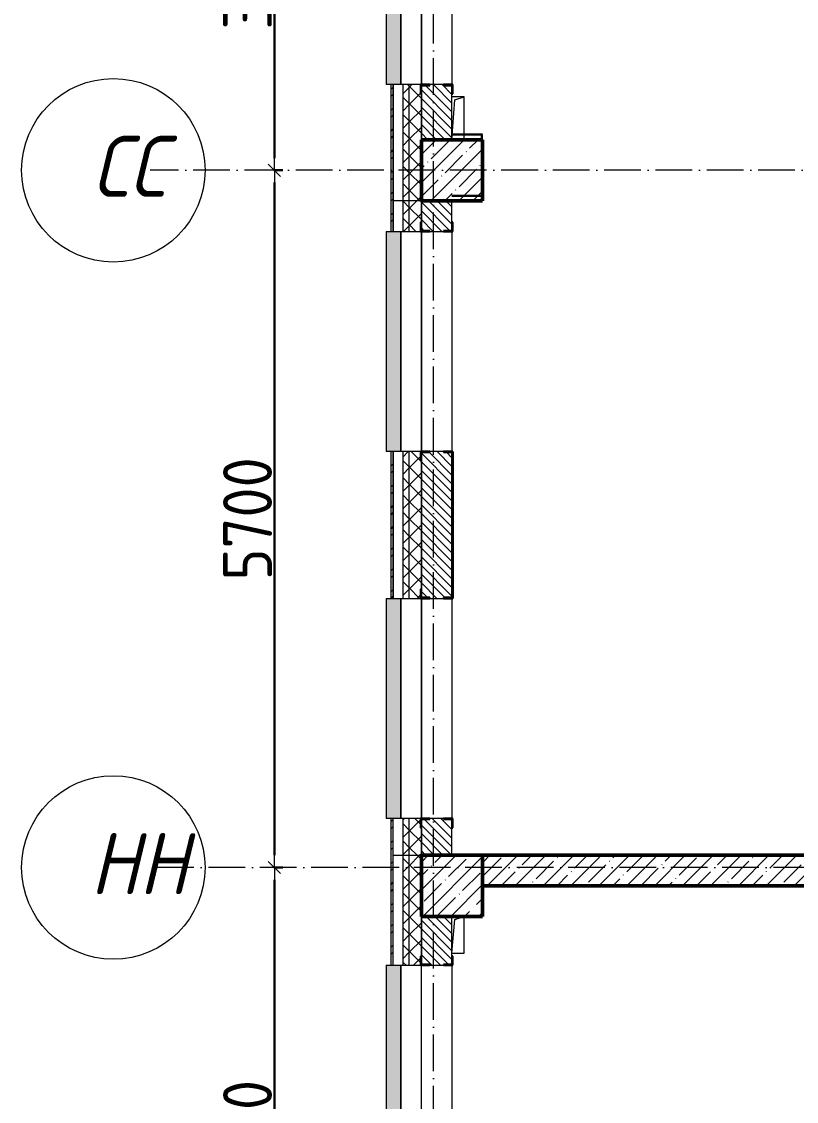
# Model space of a CAD drawing. Header units: millimetres. Extents: x -213536 to 1564669, y -45299 to 942238.
# Drawn here: x 538564 to 544899, y 637213 to 646041 of the extents above; entities that cross this region are included whole.
import ezdxf

# ---------------------------------------------------------------- set-up
doc = ezdxf.new("R2010")
doc.units = ezdxf.units.MM
doc.linetypes.add('50_200_ШТРИХ_1Т_ш5_п1_п1_', pattern=[700, 500, -100, 0, -100])
for name, color, linetype, lineweight in [('3.1) ЖБ окна 1.2 м', 102, 'Continuous', 30), ('5) Швы', 2, 'Continuous', 30), ('A-____-____-DIMS', 7, 'Continuous', 9), ('A-GENM-____-MCUT', 7, 'Continuous', 25), ('A-GENM-____-OTLN', 7, 'Continuous', 9), ('A-GENM-____-OTLN-1', 7, 'Continuous', 25), ('A-GLAZ-____-OTLN', 7, 'Continuous', 9), ('A-WALL-____-MCUT', 7, 'Continuous', 13), ('A-WALL-____-MCUT-1', 7, 'Continuous', 9), ('A-WALL-____-MCUT-2', 7, 'Continuous', 50), ('A-WALL-____-OTLN', 7, 'Continuous', 9), ('A-WALL-____-PATT-1', 7, 'Continuous', 9), ('A-WALL-FNSH-MCUT-1', 7, 'Continuous', 9), ('S-COLS-____-MCUT', 7, 'Continuous', 50), ('S-COLS-____-OTLN', 7, 'Continuous', 9), ('S-GRID-____-IDEN', 7, 'Continuous', 9), ('S-GRID-____-OTLN-1', 7, '50_200_ШТРИХ_1Т_ш5_п1_п1_', 9)]:
    doc.layers.add(name, color=color, linetype=linetype, lineweight=lineweight)
doc.layers.add('A-GLAZ-____-OTLN-1', color=7, linetype='Continuous', lineweight=9, true_color=0xc0c0c0)
doc.styles.add('ISOCPEUR_I_9', font='isocpeui.ttf', dxfattribs={"width": 0.9, "height": 250})
doc.styles.add('СПДС', font='isocpeur.ttf', dxfattribs={"width": 0.9})
doc.dimstyles.new('Размера А3', dxfattribs={"dimtxt": 200, "dimasz": 100, "dimexe": 70, "dimexo": 100, "dimgap": 20, "dimtad": 1, "dimdec": 0, "dimrnd": 10, "dimzin": 0, "dimdsep": 46, "dimtxsty": 'СПДС', "dimblk": 'ARROWHEAD_6', "dimcen": 1, "dimclrd": 256, "dimclre": 256, "dimclrt": 256, "dimazin": 0, "dimtfac": 1, "dimtdec": 0, "dimtmove": 2, "dimatfit": 3, "dimfxl": 1, "dimtolj": 1, "dimtzin": 0, "dimarcsym": 0})
pattern_1 = [(135, (544282.637, 571544.04), (-35.35534, -35.35534), [])]
pattern_2 = [(45, (544282.64, 571544.04), (-70.71068, 70.71068), []), (135, (544282.64, 571544.04), (-70.71068, -70.71068), [])]
pattern_3 = [(45, (544282.64, 571544.04), (-85.53659, 85.53659), []), (45, (544339.66, 571544.04), (-85.53659, 85.53659), [])]

# ---------------------------------------------------------------- blocks, each defined once
blk = doc.blocks.new('BSC_Колонна _Прямоугольная - 500х500-V22-АР1_План отверстий 2 этажа в осях 1-64_Ю-ЯЯ')
at = {"layer": 'S-COLS-____-OTLN'}
h = blk.add_hatch(dxfattribs=at)
h.set_pattern_fill('FP_31', color=256, style=0, pattern_type=2)
h.set_pattern_definition([(45, (2200, -67431.04), (-114.04925, 114.04925), []), (45, (2314.05, -67431.04), (-114.04925, 114.04925), [201.613, -40.323, 3.353, -36.97])])
h.paths.add_polyline_path([(-250, -250), (250, -250), (250, 250), (-250, 250)], flags=0)
at = {"layer": 'S-COLS-____-MCUT'}
for p, q in [((250, 250), (-250, 250)), ((-250, 250), (-250, -250)), ((250, -250), (250, 250)), ((-250, -250), (250, -250))]:
    blk.add_line(p, q, dxfattribs=at)
blk = doc.blocks.new('BSC_Колонна _Прямоугольная - 500х500-V31-АР1_План отверстий 2 этажа в осях 1-64_Ю-ЯЯ')
at = {"layer": 'S-COLS-____-OTLN'}
h = blk.add_hatch(dxfattribs=at)
h.set_pattern_fill('FP_40', color=256, style=0, pattern_type=2)
h.set_pattern_definition([(45, (2200, -73281.04), (-114.04925, 114.04925), []), (45, (2314.05, -73281.04), (-114.04925, 114.04925), [201.613, -40.323, 3.353, -36.97])])
h.paths.add_polyline_path([(-250, -250), (250, -250), (250, 250), (-250, 250), (-250, 87.7)], flags=0)
at = {"layer": 'S-COLS-____-MCUT'}
for p, q in [((250, 250), (-250, 250)), ((-250, 250), (-250, -250)), ((250, -250), (250, 250)), ((-250, -250), (250, -250))]:
    blk.add_line(p, q, dxfattribs=at)
blk = doc.blocks.new('Фахверк_СКБ_Уголок - 250_2700-27497298-АР1_План отверстий 2 этажа в осях 1-64_Ю-ЯЯ')
at = {"layer": 'A-GENM-____-MCUT'}
for p, q in [((200, 181), (125, 181)), ((125, 181), (125, 106)), ((200, 175), (200, 181)), ((125, 106), (131, 106)), ((131, 106), (131, 175)), ((131, 175), (200, 175)), ((131, -6), (125, -6)), ((125, -6), (125, -81)), ((125, -81), (200, -81)), ((131, -75), (131, -6)), ((200, -75), (131, -75)), ((200, -81), (200, -75))]:
    blk.add_line(p, q, dxfattribs=at)
blk = doc.blocks.new('AR_Отверстие прямоугольное _в плите_ - AR_Отверстие прямоугольное _в плите_-30511527-АР1_План отверстий 2 этажа в осях 1-64_Ю-ЯЯ')
at = {"layer": 'A-GENM-____-OTLN'}
for p, q in [((50, 175), (-50, 175)), ((-50, -175), (-25, 150)), ((-25, 150), (50, 175)), ((50, -175), (50, 175))]:
    blk.add_line(p, q, dxfattribs=at)
blk = doc.blocks.new('AR_Отверстие прямоугольное _в плите_ - AR_Отверстие прямоугольное _в плите_-30510814-АР1_План отверстий 2 этажа в осях 1-64_Ю-ЯЯ')
at = {"layer": 'A-GENM-____-OTLN'}
for p, q in [((-50, -150), (-25, 125)), ((-25, 125), (50, 150)), ((50, -150), (50, 150)), ((-50, -150), (50, -150))]:
    blk.add_line(p, q, dxfattribs=at)
blk = doc.blocks.new('Отлив_СКБ - Отлив витража_120_НВФ-31885689-АР1_План отверстий 2 этажа в осях 1-64_Ю-ЯЯ')
at = {"layer": 'A-GLAZ-____-OTLN-1'}
for points in [[(1800, 2), (1800, 120), (0, 120), (0, 2), (737.3, 2)], [(1800, 0), (1800, 2), (0, 2), (0, 0), (737.3, 0)]]:
    blk.add_hatch(color=256, dxfattribs=at).paths.add_polyline_path(points, flags=0)
at = {"layer": 'A-GLAZ-____-OTLN'}
for p, q in [((0, 83), (0, 120)), ((1800, 120), (0, 120)), ((1800, 120), (1800, 83)), ((0, 2), (1800, 2)), ((1800, 0), (0, 0))]:
    blk.add_line(p, q, dxfattribs=at)
blk = doc.blocks.new('Ось сетки - Круг_Ø6_00__ISO-2_5_0_9K_-25732049-АР1_План отверстий 2 этажа в осях 1-64_Ю-ЯЯ')
at = {"layer": 'S-GRID-____-IDEN'}
blk.add_circle((0, 0), 3, dxfattribs=at)
blk = doc.blocks.new('ARROWHEAD_6')
at = {"color": 0, "linetype": 'Continuous'}
for p, q in [((0, 0), (-1, 0)), ((-0.5, -0.5), (0.5, 0.5))]:
    blk.add_line(p, q, dxfattribs=at)
blk = doc.blocks.new('*D5583')
at = {"layer": 'A-____-____-DIMS', "lineweight": -2, "transparency": 16777216}
for p, q in [((-19249.1, 526597), (-19173.1, 526597)), ((-19243.1, 522197), (-19243.1, 526497)), ((-19249.1, 522097), (-19173.1, 522097))]:
    blk.add_line(p, q, dxfattribs=at)
at = {"layer": 'Defpoints', "color": 0, "lineweight": 30, "transparency": 16777216}
for p in [(-19349.1, 526597), (-19243.1, 526597), (-19349.1, 522097)]:
    blk.add_point(p, dxfattribs=at)
at = {"layer": 'A-____-____-DIMS', "lineweight": -2, "transparency": 16777216, "xscale": 100, "yscale": 100, "zscale": 100}
for p, rotation in [((-19243.1, 526597), 90), ((-19243.1, 522097), 270)]:
    blk.add_blockref('ARROWHEAD_6', p, dxfattribs=dict(at, rotation=rotation))
at = {"layer": 'A-____-____-DIMS', "transparency": 16777216, "insert": (-19463.1, 524347), "char_height": 400, "width": 2.564, "attachment_point": 5, "rotation": 90, "style": 'СПДС'}
blk.add_mtext('\\A1;4500', dxfattribs=at)
blk = doc.blocks.new('*D5584')
at = {"layer": 'A-____-____-DIMS', "lineweight": -2, "transparency": 16777216}
for p, q in [((-19249.1, 532297), (-19173.1, 532297)), ((-19243.1, 526697), (-19243.1, 532197)), ((-19249.1, 526597), (-19173.1, 526597))]:
    blk.add_line(p, q, dxfattribs=at)
at = {"layer": 'Defpoints', "color": 0, "lineweight": 30, "transparency": 16777216}
for p in [(-19349.1, 532297), (-19243.1, 532297), (-19349.1, 526597)]:
    blk.add_point(p, dxfattribs=at)
at = {"layer": 'A-____-____-DIMS', "lineweight": -2, "transparency": 16777216, "xscale": 100, "yscale": 100, "zscale": 100}
for p, rotation in [((-19243.1, 532297), 90), ((-19243.1, 526597), 270)]:
    blk.add_blockref('ARROWHEAD_6', p, dxfattribs=dict(at, rotation=rotation))
at = {"layer": 'A-____-____-DIMS', "transparency": 16777216, "insert": (-19463.1, 529447), "char_height": 400, "width": 2.488, "attachment_point": 5, "rotation": 90, "style": 'СПДС'}
blk.add_mtext('\\A1;5700', dxfattribs=at)
blk = doc.blocks.new('*D5585')
at = {"layer": 'A-____-____-DIMS', "lineweight": -2, "transparency": 16777216}
for p, q in [((-19249.1, 535597), (-19173.1, 535597)), ((-19243.1, 532397), (-19243.1, 535497)), ((-19249.1, 532297), (-19173.1, 532297))]:
    blk.add_line(p, q, dxfattribs=at)
at = {"layer": 'Defpoints', "color": 0, "lineweight": 30, "transparency": 16777216}
for p in [(-19349.1, 535597), (-19243.1, 535597), (-19349.1, 532297)]:
    blk.add_point(p, dxfattribs=at)
at = {"layer": 'A-____-____-DIMS', "lineweight": -2, "transparency": 16777216, "xscale": 100, "yscale": 100, "zscale": 100}
for p, rotation in [((-19243.1, 535597), 90), ((-19243.1, 532297), 270)]:
    blk.add_blockref('ARROWHEAD_6', p, dxfattribs=dict(at, rotation=rotation))
at = {"layer": 'A-____-____-DIMS', "transparency": 16777216, "insert": (-19463.1, 533947), "char_height": 400, "width": 2.488, "attachment_point": 5, "rotation": 90, "style": 'СПДС'}
blk.add_mtext('\\A1;3300', dxfattribs=at)
blk = doc.blocks.new('2этаж')
at = {"layer": 'S-GRID-____-OTLN-1', "color": 251, "ltscale": 0.6, "true_color": 0x636466}
for p, q in [((-17941.7, 511907.5), (-17941.7, 549908.8)), ((8958.3, 532297), (-20260.4, 532297)), ((88482.7, 526597), (-20260.4, 526597))]:
    blk.add_line(p, q, dxfattribs=at)
at = {"layer": 'S-GRID-____-IDEN', "xscale": 250, "yscale": 250, "zscale": 99.99999999999993}
for p, rotation in [((-20560.4, 532297), 89.99999999999982), ((-20560.4, 526597), 89.9999999999998)]:
    blk.add_blockref('Ось сетки - Круг_Ø6_00__ISO-2_5_0_9K_-25732049-АР1_План отверстий 2 этажа в осях 1-64_Ю-ЯЯ', p, dxfattribs=dict(at, rotation=rotation))
at = {"layer": 'S-GRID-____-IDEN', "char_height": 500, "attachment_point": 1, "style": 'ISOCPEUR_I_9'}
for s, insert, width in [('СС', (-20732.1, 532578.9), 404.05), ('НН', (-20750.1, 526878.9), 447.342)]:
    blk.add_mtext(s, dxfattribs=dict(at, insert=insert, width=width))
at = {"layer": 'A-____-____-DIMS'}
for base, p1, p2, picture, middle in [((-19243.1, 535597), (-19349.1, 532297), (-19349.1, 535597), '*D5585', (-19463.1, 533947)), ((-19243.1, 532297), (-19349.1, 526597), (-19349.1, 532297), '*D5584', (-19463.1, 529447)), ((-19243.1, 526597), (-19349.1, 522097), (-19349.1, 526597), '*D5583', (-19463.1, 524347))]:
    dim = blk.add_linear_dim(base=base, p1=p1, p2=p2, angle=90, dimstyle='Размера А3', override={"dimtxt": 400}, dxfattribs=at)
    dim.commit()
    dim.dimension.update_dxf_attribs({"geometry": picture, "text_midpoint": middle})

msp = doc.modelspace()

# ---------------------------------------------------------------- hatches: boundary and pattern name
at = {"layer": 'A-WALL-____-PATT-1'}
h = msp.add_hatch(dxfattribs=at)
h.set_pattern_fill('FP_3', color=256, style=0, pattern_type=2)
h.set_pattern_definition(pattern_3)
h.paths.add_polyline_path([(541582.6, 644405.1), (541602.6, 644405.1), (541602.6, 645525.1), (541582.6, 645525.1), (541582.6, 644912.8)], flags=0)
h.paths.add_polyline_path([(541602.6, 647325.1), (541602.6, 648525.1), (541582.6, 648525.1), (541582.6, 647325.1)], flags=0)
h.paths.add_polyline_path([(541602.6, 653325.1), (541602.6, 654525.1), (541582.6, 654525.1), (541582.6, 653325.1)], flags=0)
h.paths.add_polyline_path([(541602.6, 656325.1), (541602.6, 657475.1), (541582.6, 657475.1), (541582.6, 656325.1)], flags=0)
h = msp.add_hatch(dxfattribs=at)
h.set_pattern_fill('FP_1', color=256, style=0, pattern_type=2)
h.set_pattern_definition(pattern_2)
h.paths.add_polyline_path([(541732.6, 644575.1), (541732.6, 645525.1), (541682.6, 645525.1), (541682.6, 644575.1)], flags=0)
h.paths.add_polyline_path([(541732.6, 647325.1), (541732.6, 648525.1), (541682.6, 648525.1), (541682.6, 647325.1)], flags=0)
h.paths.add_polyline_path([(541732.6, 653325.1), (541732.6, 654525.1), (541682.6, 654525.1), (541682.6, 653325.1)], flags=0)
h.paths.add_polyline_path([(541732.6, 656325.1), (541732.6, 657455.1), (541682.6, 657455.1), (541682.6, 656325.1)], flags=0)
h = msp.add_hatch(dxfattribs=at)
h.set_pattern_fill('FP_1', color=256, style=0, pattern_type=2)
h.set_pattern_definition(pattern_2)
h.paths.add_polyline_path([(541832.6, 644575.1), (541832.6, 645450.1), (541826.6, 645450.1), (541826.6, 645525.1), (541732.6, 645525.1), (541732.6, 644575.1)], flags=0)
h.paths.add_polyline_path([(541826.6, 647325.1), (541826.6, 647400.1), (541832.6, 647400.1), (541832.6, 648450.1), (541826.6, 648450.1), (541826.6, 648525.1), (541732.6, 648525.1), (541732.6, 647325.1)], flags=0)
h.paths.add_polyline_path([(541732.6, 653325.1), (541832.6, 653325.1), (541832.6, 654450.1), (541826.6, 654450.1), (541826.6, 654525.1), (541732.6, 654525.1), (541732.6, 653792)], flags=0)
h.paths.add_polyline_path([(541826.6, 656325.1), (541826.6, 656400.1), (541832.6, 656400.1), (541832.6, 657455.1), (541732.6, 657455.1), (541732.6, 656325.1)], flags=0)
h = msp.add_hatch(dxfattribs=at)
h.set_pattern_fill('FP_6', color=256, style=0, pattern_type=2)
h.set_pattern_definition(pattern_1)
h.paths.add_polyline_path([(542082.6, 645075.1), (542082.6, 645519.1), (542013.6, 645519.1), (542013.6, 645525.1), (541901.6, 645525.1), (541901.6, 645519.1), (541832.6, 645519.1), (541832.6, 645075.1)], flags=0)
h.paths.add_polyline_path([(541901.6, 647325.1), (542013.6, 647325.1), (542013.6, 647331.1), (542082.6, 647331.1), (542082.6, 647875.1), (541832.6, 647875.1), (541832.6, 647331.1), (541901.6, 647331.1)], flags=0)
h = msp.add_hatch(dxfattribs=at)
h.set_pattern_fill('FP_1', color=256, style=0, pattern_type=2)
h.set_pattern_definition(pattern_2)
h.paths.add_polyline_path([(541732.6, 639225.1), (541732.6, 639525.1), (541682.6, 639525.1), (541682.6, 639225.1)], flags=0)
h.paths.add_polyline_path([(541732.6, 641325.1), (541732.6, 642525.1), (541682.6, 642525.1), (541682.6, 641325.1)], flags=0)
h.paths.add_polyline_path([(541732.6, 644325.1), (541732.6, 644575.1), (541682.6, 644575.1), (541682.6, 644325.1)], flags=0)
h = msp.add_hatch(dxfattribs=at)
h.set_pattern_fill('FP_1', color=256, style=0, pattern_type=2)
h.set_pattern_definition(pattern_2)
h.paths.add_polyline_path([(541732.6, 639225.1), (541832.6, 639225.1), (541832.6, 639450.1), (541826.6, 639450.1), (541826.6, 639525.1), (541732.6, 639525.1), (541732.6, 639262.3)], flags=0)
h.paths.add_polyline_path([(541826.6, 641325.1), (541826.6, 641400.1), (541832.6, 641400.1), (541832.6, 642450.1), (541826.6, 642450.1), (541826.6, 642525.1), (541732.6, 642525.1), (541732.6, 641325.1)], flags=0)
h.paths.add_polyline_path([(541826.6, 644325.1), (541826.6, 644400.1), (541832.6, 644400.1), (541832.6, 644575.1), (541732.6, 644575.1), (541732.6, 644325.1)], flags=0)
h = msp.add_hatch(dxfattribs=at)
h.set_pattern_fill('FP_6', color=256, style=0, pattern_type=2)
h.set_pattern_definition(pattern_1)
h.paths.add_polyline_path([(542082.6, 639225.1), (542082.6, 639519.1), (542013.6, 639519.1), (542013.6, 639525.1), (541901.6, 639525.1), (541901.6, 639519.1), (541832.6, 639519.1), (541832.6, 639225.1)], flags=0)
h.paths.add_polyline_path([(542013.6, 641325.1), (542013.6, 641331.1), (542082.6, 641331.1), (542082.6, 642519.1), (542013.6, 642519.1), (542013.6, 642525.1), (541901.6, 642525.1), (541901.6, 642519.1), (541832.6, 642519.1), (541832.6, 641331.1), (541901.6, 641331.1), (541901.6, 641325.1)], flags=0)
h.paths.add_polyline_path([(541901.6, 644325.1), (542013.6, 644325.1), (542013.6, 644331.1), (542082.6, 644331.1), (542082.6, 644575.1), (541832.6, 644575.1), (541832.6, 644331.1), (541901.6, 644331.1)], flags=0)
h = msp.add_hatch(dxfattribs=at)
h.set_pattern_fill('FP_3', color=256, style=0, pattern_type=2)
h.set_pattern_definition(pattern_3)
h.paths.add_polyline_path([(541582.6, 639395.1), (541602.6, 639395.1), (541602.6, 639525.1), (541582.6, 639525.1)], flags=0)
h.paths.add_polyline_path([(541602.6, 641325.1), (541602.6, 642525.1), (541582.6, 642525.1), (541582.6, 641325.1)], flags=0)
h.paths.add_polyline_path([(541602.6, 644325.1), (541602.6, 644405.1), (541582.6, 644405.1), (541582.6, 644325.1)], flags=0)
h = msp.add_hatch(dxfattribs=at)
h.set_pattern_fill('FP_3', color=256, style=0, pattern_type=2)
h.set_pattern_definition(pattern_3)
h.paths.add_polyline_path([(541582.6, 626475.1), (541602.6, 626475.1), (541602.6, 627725.1), (541582.6, 627725.1), (541582.6, 627154.2)], flags=0)
h.paths.add_polyline_path([(541602.6, 629525.1), (541602.6, 630725.1), (541582.6, 630725.1), (541582.6, 629525.1)], flags=0)
h.paths.add_polyline_path([(541602.6, 632525.1), (541602.6, 633575.1), (541582.6, 633575.1), (541582.6, 632525.1)], flags=0)
h.paths.add_polyline_path([(541602.6, 635375.1), (541602.6, 636525.1), (541582.6, 636525.1), (541582.6, 635375.1)], flags=0)
h.paths.add_polyline_path([(541602.6, 638325.1), (541602.6, 639395.1), (541582.6, 639395.1), (541582.6, 638325.1)], flags=0)
h = msp.add_hatch(dxfattribs=at)
h.set_pattern_fill('FP_1', color=256, style=0, pattern_type=2)
h.set_pattern_definition(pattern_2)
h.paths.add_polyline_path([(541682.6, 626575.1), (541732.6, 626575.1), (541732.6, 627725.1), (541682.6, 627725.1), (541682.6, 627154.2)], flags=0)
h.paths.add_polyline_path([(541682.6, 629525.1), (541732.6, 629525.1), (541732.6, 630725.1), (541682.6, 630725.1), (541682.6, 630383)], flags=0)
h.paths.add_polyline_path([(541682.6, 632525.1), (541732.6, 632525.1), (541732.6, 633575.1), (541682.6, 633575.1)], flags=0)
h.paths.add_polyline_path([(541732.6, 635375.1), (541732.6, 636525.1), (541682.6, 636525.1), (541682.6, 635375.1)], flags=0)
h.paths.add_polyline_path([(541682.6, 638325.1), (541732.6, 638325.1), (541732.6, 639225.1), (541682.6, 639225.1), (541682.6, 638455.1)], flags=0)
h = msp.add_hatch(dxfattribs=at)
h.set_pattern_fill('FP_1', color=256, style=0, pattern_type=2)
h.set_pattern_definition(pattern_2)
h.paths.add_polyline_path([(541732.6, 626625.1), (541832.6, 626625.1), (541832.6, 627650.1), (541826.6, 627650.1), (541826.6, 627725.1), (541732.6, 627725.1), (541732.6, 627154.2)], flags=0)
h.paths.add_polyline_path([(541832.6, 630225.1), (541832.6, 630725.1), (541732.6, 630725.1), (541732.6, 630225.1)], flags=0)
h.paths.add_polyline_path([(541826.6, 629525.1), (541826.6, 629600.1), (541832.6, 629600.1), (541832.6, 630225.1), (541732.6, 630225.1), (541732.6, 629525.1)], flags=0)
h.paths.add_polyline_path([(541826.6, 632525.1), (541826.6, 632600.1), (541832.6, 632600.1), (541832.6, 633575.1), (541732.6, 633575.1), (541732.6, 632525.1)], flags=0)
h.paths.add_polyline_path([(541826.6, 635375.1), (541826.6, 635450.1), (541832.6, 635450.1), (541832.6, 636450.1), (541826.6, 636450.1), (541826.6, 636525.1), (541732.6, 636525.1), (541732.6, 635375.1)], flags=0)
h.paths.add_polyline_path([(541732.6, 638325.1), (541826.6, 638325.1), (541826.6, 638400.1), (541832.6, 638400.1), (541832.6, 639225.1), (541732.6, 639225.1), (541732.6, 638455.1)], flags=0)
h = msp.add_hatch(dxfattribs=at)
h.set_pattern_fill('FP_13', color=256, style=0, pattern_type=2)
h.set_pattern_definition([(45, (544282.64, 571544.04), (-114.04925, 114.04925), []), (45, (544396.69, 571544.04), (-114.04925, 114.04925), [201.612, -40.322, 3.353, -36.97])])
h.paths.add_polyline_path([(549332.6, 638975.1), (549332.6, 639225.1), (548172.6, 639225.1), (548172.6, 638975.1)], flags=0)
h.paths.add_polyline_path([(547972.6, 638975.1), (547972.6, 639225.1), (542332.6, 639225.1), (542332.6, 638975.1), (547802.5, 638975.1)], flags=0)
h = msp.add_hatch(dxfattribs=at)
h.set_pattern_fill('FP_6', color=256, style=0, pattern_type=2)
h.set_pattern_definition(pattern_1)
h.paths.add_polyline_path([(541901.6, 635375.1), (542013.6, 635375.1), (542013.6, 635381.1), (542082.6, 635381.1), (542082.6, 636519.1), (542013.6, 636519.1), (542013.6, 636525.1), (541901.6, 636525.1), (541901.6, 636519.1), (541832.6, 636519.1), (541832.6, 635381.1), (541901.6, 635381.1)], flags=0)
h.paths.add_polyline_path([(542013.6, 638325.1), (542013.6, 638331.1), (542082.6, 638331.1), (542082.6, 638725.1), (541832.6, 638725.1), (541832.6, 638331.1), (541901.6, 638331.1), (541901.6, 638325.1)], flags=0)

# ---------------------------------------------------------------- linework, layer by layer
at = {"layer": '5) Швы'}
for points in [[(542332.6, 645116.2), (542082.6, 645116.2)], [(542326.6, 644616.2), (542326.6, 645116.2)], [(542332.6, 644616.2), (542082.6, 644616.2)]]:
    msp.add_lwpolyline(points, dxfattribs=at)
at = {"layer": '5) Швы', "lineweight": 30}
msp.add_lwpolyline([(542088.6, 641325.1), (542088.6, 642525.1)], dxfattribs=at)
at = {"layer": 'A-WALL-____-MCUT'}
for p, q in [((541826.6, 645525.1), (541602.6, 645525.1)), ((541602.6, 645525.1), (541602.6, 644575.1)), ((541602.6, 644575.1), (541602.6, 645525.1)), ((542013.6, 645525.1), (541901.6, 645525.1)), ((542082.6, 645075.1), (542082.6, 645450.1)), ((541602.6, 644575.1), (541602.6, 644325.1)), ((541832.6, 644575.1), (541602.6, 644575.1)), ((542082.6, 644400.1), (542082.6, 644575.1)), ((541602.6, 644325.1), (541602.6, 644405.1)), ((541602.6, 644325.1), (541826.6, 644325.1)), ((541901.6, 644325.1), (542013.6, 644325.1)), ((541826.6, 642525.1), (541602.6, 642525.1)), ((541602.6, 642525.1), (541602.6, 641325.1)), ((541602.6, 641325.1), (541602.6, 642525.1)), ((542013.6, 642525.1), (541901.6, 642525.1)), ((542082.6, 641400.1), (542082.6, 642450.1)), ((541602.6, 641325.1), (541826.6, 641325.1)), ((541901.6, 641325.1), (542013.6, 641325.1)), ((541826.6, 639525.1), (541602.6, 639525.1)), ((541602.6, 639395.1), (541602.6, 639525.1)), ((541602.6, 638325.1), (541602.6, 639525.1)), ((542013.6, 639525.1), (541901.6, 639525.1)), ((542082.6, 639225.1), (542082.6, 639450.1)), ((541602.6, 639225.1), (541832.6, 639225.1)), ((542082.6, 638400.1), (542082.6, 638725.1)), ((541602.6, 638325.1), (541826.6, 638325.1)), ((541901.6, 638325.1), (542013.6, 638325.1))]:
    msp.add_line(p, q, dxfattribs=at)
at = {"layer": 'A-WALL-____-MCUT-1'}
for p, q in [((541682.6, 644575.1), (541682.6, 645525.1)), ((541732.6, 644575.1), (541732.6, 645525.1)), ((541832.6, 645450.1), (541832.6, 645075.1)), ((541832.6, 645075.1), (541832.6, 645450.1)), ((541682.6, 644325.1), (541682.6, 644575.1)), ((541732.6, 644325.1), (541732.6, 644575.1)), ((541832.6, 644575.1), (541832.6, 644400.1)), ((541832.6, 644400.1), (541832.6, 644575.1)), ((541682.6, 641325.1), (541682.6, 642525.1)), ((541732.6, 641325.1), (541732.6, 642525.1)), ((541832.6, 642450.1), (541832.6, 641400.1)), ((541832.6, 641400.1), (541832.6, 642450.1)), ((541682.6, 638325.1), (541682.6, 639525.1)), ((541732.6, 638325.1), (541732.6, 639525.1)), ((541832.6, 639450.1), (541832.6, 639225.1)), ((541832.6, 639225.1), (541832.6, 639450.1)), ((541832.6, 638725.1), (541832.6, 638400.1)), ((541832.6, 638400.1), (541832.6, 638725.1))]:
    msp.add_line(p, q, dxfattribs=at)
at = {"layer": 'A-WALL-____-MCUT-2'}
for p, q in [((547972.6, 639225.1), (542332.6, 639225.1)), ((542332.6, 638975.1), (545732.6, 638975.1))]:
    msp.add_line(p, q, dxfattribs=at)
at = {"layer": 'A-WALL-____-OTLN'}
for p, q in [((541832.6, 645525.1), (541832.6, 647325.1)), ((541832.6, 647325.1), (541832.6, 645525.1)), ((542082.6, 647325.1), (542082.6, 645525.1)), ((541832.6, 642525.1), (541832.6, 644325.1)), ((541832.6, 644325.1), (541832.6, 642525.1)), ((542082.6, 644325.1), (542082.6, 642525.1)), ((541832.6, 639525.1), (541832.6, 641325.1)), ((541832.6, 641325.1), (541832.6, 639525.1)), ((542082.6, 641325.1), (542082.6, 639525.1)), ((541832.6, 636525.1), (541832.6, 638325.1)), ((542082.6, 638325.1), (542082.6, 636525.1))]:
    msp.add_line(p, q, dxfattribs=at)
at = {"layer": 'A-WALL-FNSH-MCUT-1'}
for p, q in [((541582.6, 645525.1), (541582.6, 644325.1)), ((541602.6, 645525.1), (541582.6, 645525.1)), ((541602.6, 644405.1), (541602.6, 644575.1)), ((541582.6, 644325.1), (541602.6, 644325.1)), ((541582.6, 642525.1), (541582.6, 641325.1)), ((541602.6, 642525.1), (541582.6, 642525.1)), ((541582.6, 641325.1), (541602.6, 641325.1)), ((541582.6, 639525.1), (541582.6, 639395.1)), ((541602.6, 639525.1), (541582.6, 639525.1)), ((541582.6, 639395.1), (541582.6, 638325.1)), ((541582.6, 638325.1), (541602.6, 638325.1))]:
    msp.add_line(p, q, dxfattribs=at)

# ---------------------------------------------------------------- block references
at = {"layer": '3.1) ЖБ окна 1.2 м'}
msp.add_blockref('2этаж', (559874.3, 112528.1), dxfattribs=at)
at = {"layer": 'A-GENM-____-OTLN'}
for name, p in [('AR_Отверстие прямоугольное _в плите_ - AR_Отверстие прямоугольное _в плите_-30511527-АР1_План отверстий 2 этажа в осях 1-64_Ю-ЯЯ', (542132.6, 645250.1)), ('AR_Отверстие прямоугольное _в плите_ - AR_Отверстие прямоугольное _в плите_-30510814-АР1_План отверстий 2 этажа в осях 1-64_Ю-ЯЯ', (542132.6, 638575.1))]:
    msp.add_blockref(name, p, dxfattribs=at)
at = {"layer": 'A-GENM-____-OTLN-1'}
for p, rotation in [((541907.6, 645650.1), 269.9999999999999), ((542007.6, 644200.1), 89.99999999999991), ((541907.6, 642650.1), 269.9999999999999), ((542007.6, 641200.1), 89.99999999999991), ((541907.6, 639650.1), 269.9999999999999), ((542007.6, 638200.1), 89.99999999999991)]:
    msp.add_blockref('Фахверк_СКБ_Уголок - 250_2700-27497298-АР1_План отверстий 2 этажа в осях 1-64_Ю-ЯЯ', p, dxfattribs=dict(at, rotation=rotation))
at = {"layer": 'A-GLAZ-____-OTLN', "rotation": 90}
for p in [(541665.6, 645525.1), (541665.6, 642525.1), (541665.6, 639525.1), (541665.6, 636525.1)]:
    msp.add_blockref('Отлив_СКБ - Отлив витража_120_НВФ-31885689-АР1_План отверстий 2 этажа в осях 1-64_Ю-ЯЯ', p, dxfattribs=at)
at = {"layer": 'S-COLS-____-OTLN'}
for name, p in [('BSC_Колонна _Прямоугольная - 500х500-V31-АР1_План отверстий 2 этажа в осях 1-64_Ю-ЯЯ', (542082.6, 644825.1)), ('BSC_Колонна _Прямоугольная - 500х500-V22-АР1_План отверстий 2 этажа в осях 1-64_Ю-ЯЯ', (542082.6, 638975.1))]:
    msp.add_blockref(name, p, dxfattribs=at)

doc.saveas('drawing.dxf')
